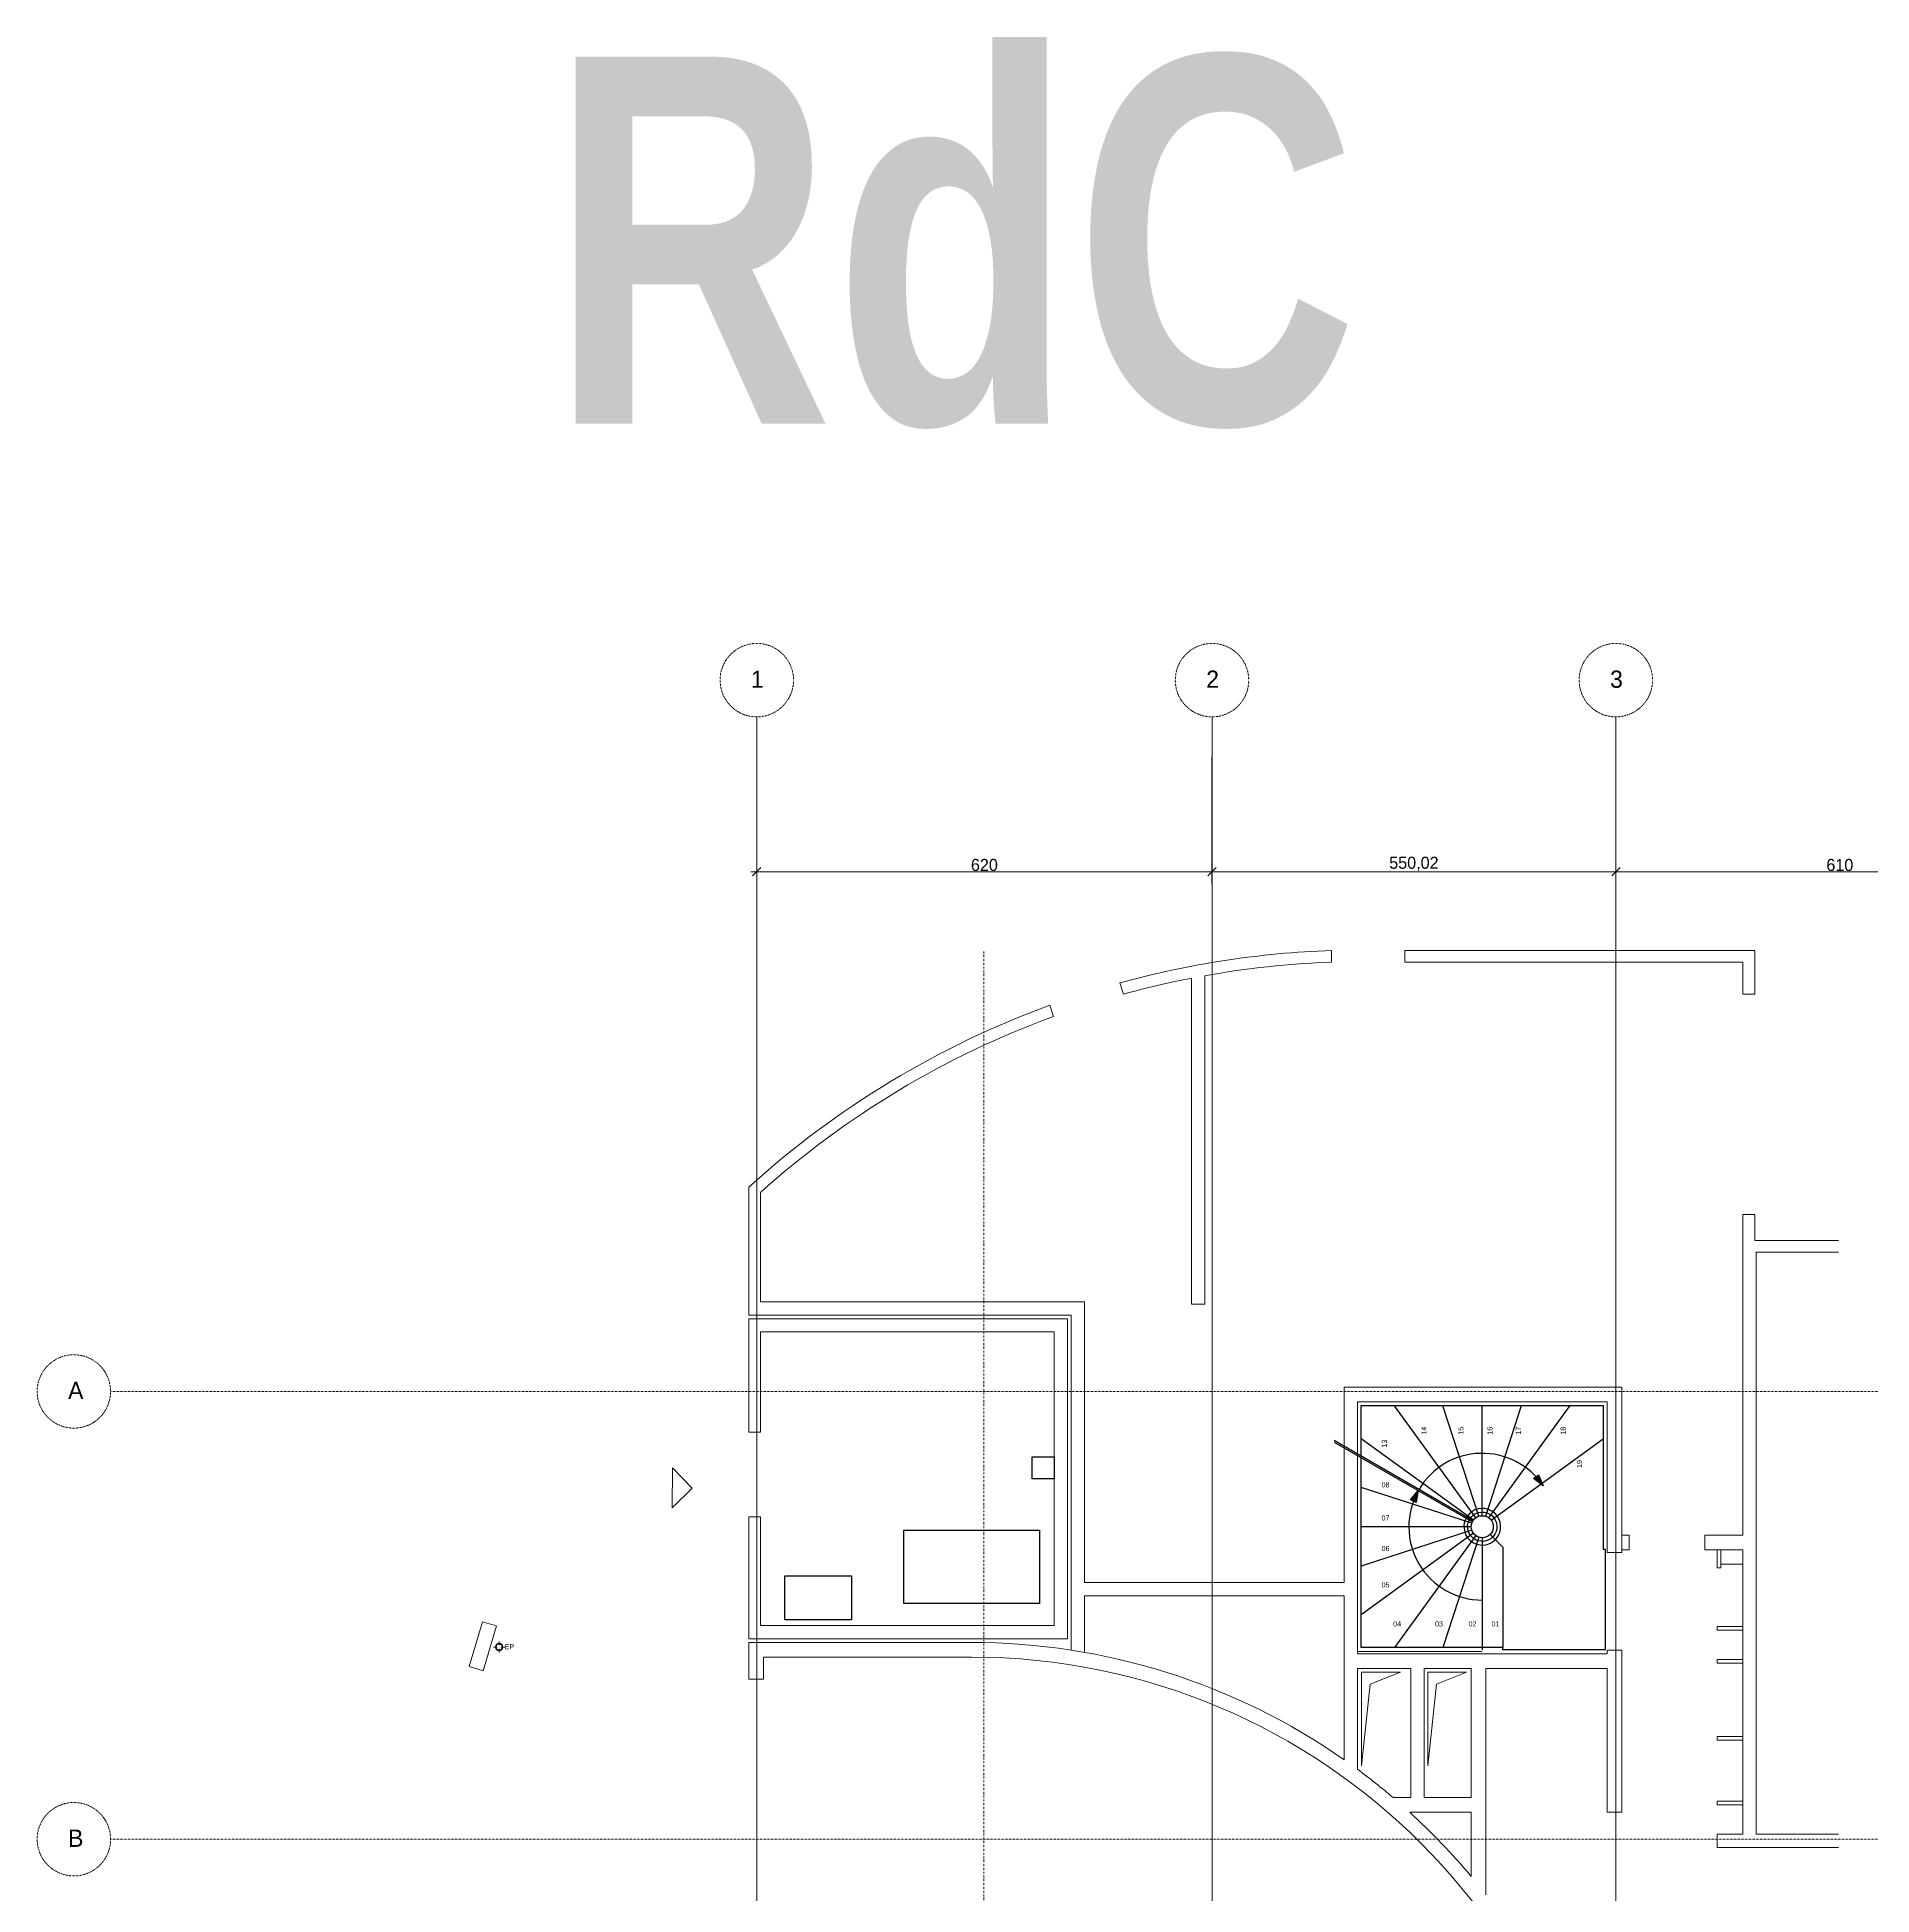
# Model space of a CAD drawing. Header units: millimetres. Extents: x -26249 to 60250, y -21218 to 23336.
# Drawn here: x -25915 to -23416, y 20805 to 23336 of the extents above; entities that cross this region are included whole.
import ezdxf
from ezdxf.enums import TextEntityAlignment as Align

# ---------------------------------------------------------------- set-up
doc = ezdxf.new("R2010")
doc.units = ezdxf.units.MM
for name, pattern in [('AXES', [50.8, 31.75, -6.35, 6.35, -6.35]), ('Style de ligne -1', [0.41664, 0.20828, -0.20836]), ('Style de ligne -6', [1.04164, 0.625, -0.20828, 0.06943, -0.13893]), ('TIRETPTX2', [50.8, 25.4, -12.7, 0, -12.7]), ('VW-01', [0.41656, 0.20828, -0.20828])]:
    doc.linetypes.add(name, pattern=pattern)
doc.layers.add('01_linteaux', color=2, linetype='Continuous')
doc.layers.add('01_texte', color=230, linetype='Continuous')
for name, color, linetype, lineweight in [('01_murs_coup', 5, 'Continuous', 60), ('01_résv', 32, 'Continuous', 9), ('01_tram_axes', 10, 'AXES', 9), ('B Général', 7, 'Continuous', 5), ('C ANNOTATIONS-cotation', 7, 'Continuous', 5), ('C ANNOTATIONS-prestations', 7, 'Continuous', 5)]:
    doc.layers.add(name, color=color, linetype=linetype, lineweight=lineweight)
doc.layers.add('C ANNOTATIONS-axes horizontaux', color=1, linetype='Style de ligne -1', lineweight=13, true_color=0xff0000)
doc.styles.add('Arial', font='arial.ttf')
doc.styles.add('Eurostile', font='')
doc.styles.add('impact', font='impact.ttf')
doc.styles.get('Eurostile').set_extended_font_data('Eurostile')
doc.dimstyles.new('Arch', dxfattribs={"dimtxt": 20.229601, "dimasz": 11.224121, "dimexe": 15.875, "dimexo": 7.9375, "dimgap": 7.9375, "dimtad": 1, "dimdec": 1, "dimtxsty": 'Arial', "dimblk": 'VW_SLASH-1', "dimblk1": 'VW_SLASH-1', "dimblk2": 'VW_SLASH-1', "dimcen": 0, "dimdle": 7.9375, "dimazin": 0, "dimtfac": 1, "dimtdec": 1, "dimtix": 1, "dimtmove": 0, "dimatfit": 0, "dimldrblk": 'VW_FILLEDARROW-1', "dimfxl": 1, "dimfrac": 2, "dimtolj": 1, "dimarcsym": 0})

# ---------------------------------------------------------------- blocks, each defined once
blk = doc.blocks.new('EP')
at = {"layer": 'B Général', "color": 7, "linetype": 'Continuous', "lineweight": 5}
for p, q in [((-7.5, 0), (-2.5, 0)), ((0, 7.5), (0, 2.5)), ((7.5, 0), (2.5, 0)), ((0, -7.5), (0, -2.5))]:
    blk.add_line(p, q, dxfattribs=at)
at = {"layer": 'B Général', "color": 7, "linetype": 'Continuous', "lineweight": 5, "flags": 128}
for points in [[(-5, 0, -1), (5, 0, -1)], [(-4.3, 0, -1), (4.3, 0, -1)]]:
    blk.add_lwpolyline(points, format="xyb", close=True, dxfattribs=at)
at = {"layer": 'C ANNOTATIONS-prestations', "insert": (7.5, 4), "char_height": 7.05, "attachment_point": 1, "line_spacing_factor": 0.895453, "style": 'Eurostile'}
blk.add_mtext('EP', dxfattribs=at)
blk = doc.blocks.new('VW_SLASH-1')
at = {"color": 0, "linetype": 'ByBlock', "lineweight": -2}
blk.add_line((0.71, 0), (-1, 0), dxfattribs=at)
at = {"color": 0, "linetype": 'Continuous', "lineweight": 20, "flags": 128}
blk.add_lwpolyline([(0.5, 0.5), (-0.5, -0.5)], dxfattribs=at)
blk = doc.blocks.new('*D5')
at = {"layer": 'C ANNOTATIONS-cotation', "color": 0, "linetype": 'Continuous', "lineweight": -2, "transparency": 16777216}
for p, q in [((-3204.9, 1306.6), (-3204.9, 1134.1)), ((-3824.9, 1256.4), (-3824.9, 1134.1)), ((-3216.1, 1150), (-3813.6, 1150))]:
    blk.add_line(p, q, dxfattribs=at)
at = {"layer": 'Defpoints', "color": 0, "transparency": 16777216}
for p in [(-3204.9, 1314.5), (-3824.9, 1264.4), (-3824.9, 1150)]:
    blk.add_point(p, dxfattribs=at)
at = {"layer": 'C ANNOTATIONS-cotation', "color": 0, "lineweight": -2, "transparency": 16777216, "xscale": 11.22412109375, "yscale": 11.22412109375, "zscale": 11.22412109375, "rotation": 180}
blk.add_blockref('VW_SLASH-1', (-3824.9, 1150), dxfattribs=at)
at = {"layer": 'C ANNOTATIONS-cotation', "color": 0, "lineweight": -2, "transparency": 16777216, "xscale": 11.22412109375, "yscale": 11.22412109375, "zscale": 11.22412109375}
blk.add_blockref('VW_SLASH-1', (-3204.9, 1150), dxfattribs=at)
at = {"layer": 'C ANNOTATIONS-cotation', "color": 0, "lineweight": 5, "transparency": 16777216, "insert": (-3514.9, 1159.2), "char_height": 16.45, "attachment_point": 5, "style": 'Eurostile'}
blk.add_mtext('\\A1;620', dxfattribs=at)
blk = doc.blocks.new('VW_FILLEDARROW-1')
at = {"linetype": 'Continuous', "lineweight": 0}
blk.add_hatch(color=0, dxfattribs=at).paths.add_polyline_path([(-1.41, 0.38), (0, 0), (-1.41, -0.38)])
at = {"color": 0, "linetype": 'Continuous', "lineweight": 5, "flags": 128}
blk.add_lwpolyline([(-1.41, 0.38), (0, 0), (-1.41, -0.38)], close=True, dxfattribs=at)
blk = doc.blocks.new('*D6')
at = {"layer": 'C ANNOTATIONS-cotation', "color": 0, "linetype": 'Continuous', "lineweight": -2, "transparency": 16777216}
for p, q in [((-3204.9, 1306.6), (-3204.9, 1134.1)), ((-2654.8, 1220.7), (-2654.8, 1134.1)), ((-2666.1, 1150), (-3193.6, 1150))]:
    blk.add_line(p, q, dxfattribs=at)
at = {"layer": 'Defpoints', "color": 0, "transparency": 16777216}
for p in [(-3204.9, 1314.5), (-2654.8, 1228.7), (-3204.9, 1150)]:
    blk.add_point(p, dxfattribs=at)
at = {"layer": 'C ANNOTATIONS-cotation', "color": 0, "lineweight": -2, "transparency": 16777216, "xscale": 11.22412109375, "yscale": 11.22412109375, "zscale": 11.22412109375, "rotation": 180}
blk.add_blockref('VW_SLASH-1', (-3204.9, 1150), dxfattribs=at)
at = {"layer": 'C ANNOTATIONS-cotation', "color": 0, "lineweight": -2, "transparency": 16777216, "xscale": 11.22412109375, "yscale": 11.22412109375, "zscale": 11.22412109375}
blk.add_blockref('VW_SLASH-1', (-2654.8, 1150), dxfattribs=at)
at = {"layer": 'C ANNOTATIONS-cotation', "color": 0, "lineweight": 5, "transparency": 16777216, "insert": (-2929.9, 1160.8), "char_height": 16.45, "attachment_point": 5, "style": 'Eurostile'}
blk.add_mtext('\\A1;550,02', dxfattribs=at)
blk = doc.blocks.new('*D7')
at = {"layer": 'C ANNOTATIONS-cotation', "color": 0, "linetype": 'Continuous', "lineweight": -2, "transparency": 16777216}
for p, q in [((-2654.8, 1220.7), (-2654.8, 1134.1)), ((-2044.8, 1238.4), (-2044.8, 1134.1)), ((-2056.1, 1150), (-2643.6, 1150))]:
    blk.add_line(p, q, dxfattribs=at)
at = {"layer": 'Defpoints', "color": 0, "transparency": 16777216}
for p in [(-2044.8, 1246.3), (-2654.8, 1228.7), (-2654.8, 1150)]:
    blk.add_point(p, dxfattribs=at)
at = {"layer": 'C ANNOTATIONS-cotation', "color": 0, "lineweight": -2, "transparency": 16777216, "xscale": 11.22412109375, "yscale": 11.22412109375, "zscale": 11.22412109375, "rotation": 180}
blk.add_blockref('VW_SLASH-1', (-2654.8, 1150), dxfattribs=at)
at = {"layer": 'C ANNOTATIONS-cotation', "color": 0, "lineweight": -2, "transparency": 16777216, "xscale": 11.22412109375, "yscale": 11.22412109375, "zscale": 11.22412109375}
blk.add_blockref('VW_SLASH-1', (-2044.8, 1150), dxfattribs=at)
at = {"layer": 'C ANNOTATIONS-cotation', "color": 0, "lineweight": 5, "transparency": 16777216, "insert": (-2349.8, 1159.2), "char_height": 16.45, "attachment_point": 5, "style": 'Eurostile'}
blk.add_mtext('\\A1;610', dxfattribs=at)
blk = doc.blocks.new('axes 2')
at = {"layer": 'B Général', "color": 1, "linetype": 'Style de ligne -6', "lineweight": 13}
for p, q in [((-3824.862, -1173.254), (-3824.862, 1361.746)), ((-3204.865, -1173.889), (-3204.865, 1361.111)), ((-2654.848, -1173.93), (-2654.848, 1361.07))]:
    blk.add_line(p, q, dxfattribs=at)
at = {"layer": 'B Général', "color": 1, "linetype": 'VW-01', "lineweight": 13}
for centre in [(-3824.862, 1411.07), (-3204.865, 1411.07), (-2654.848, 1411.07)]:
    blk.add_circle(centre, 50, dxfattribs=at)
at = {"layer": 'C ANNOTATIONS-axes horizontaux', "color": 5, "true_color": 0x0000ff}
for p, q in [((4705, 442.07), (-4705, 442.07)), ((4705, -167.93), (-4705, -167.93))]:
    blk.add_line(p, q, dxfattribs=at)
for centre in [(-4755, 442.07), (-4755, -167.93)]:
    blk.add_circle(centre, 50, dxfattribs=at)
at = {"layer": 'B Général', "color": 7, "char_height": 23.496, "attachment_point": 1, "line_spacing_factor": 0.895453, "style": 'Eurostile'}
for s, insert in [('1', (-3832.781, 1424.159)), ('2', (-3212.783, 1424.159)), ('3', (-2662.766, 1424.159))]:
    blk.add_mtext(s, dxfattribs=dict(at, insert=insert))
at = {"layer": 'C ANNOTATIONS-axes horizontaux', "color": 5, "true_color": 0x0000ff, "char_height": 23.496, "attachment_point": 1, "line_spacing_factor": 0.895453, "style": 'Eurostile'}
for s, insert in [('A', (-4762.919, 455.159)), ('B', (-4762.919, -154.841))]:
    blk.add_mtext(s, dxfattribs=dict(at, insert=insert))
at = {"layer": 'C ANNOTATIONS-cotation', "color": 7, "linetype": 'Continuous', "lineweight": 5}
for base, p1, p2, picture, middle in [((-3824.862, 1150), (-3204.865, 1314.533), (-3824.862, 1264.38), '*D5', (-3514.863, 1159.223)), ((-3204.865, 1150), (-2654.848, 1228.681), (-3204.865, 1314.533), '*D6', (-2929.856, 1160.79)), ((-2654.848, 1150), (-2044.848, 1246.306), (-2654.848, 1228.681), '*D7', (-2349.848, 1159.223))]:
    dim = blk.add_linear_dim(base=base, p1=p1, p2=p2, dimstyle='Arch', override={"dimtxt": 16.446886, "dimgap": 1, "dimdec": 2, "dimpost": '<>', "dimtxsty": 'Eurostile', "dimtmove": 2}, dxfattribs=at)
    dim.commit()
    dim.dimension.update_dxf_attribs({"geometry": picture, "text_midpoint": middle})

msp = doc.modelspace()

# ---------------------------------------------------------------- hatches: boundary and pattern name
at = {"layer": '01_linteaux', "linetype": 'Continuous'}
for points in [[(-23870.208, 21377.366), (-23863.786, 21362.238), (-23876.912, 21372.129)], [(-24044.546, 21343.148), (-24033.981, 21355.738), (-24036.835, 21339.552)]]:
    msp.add_hatch(color=256, dxfattribs=at).paths.add_polyline_path(points)

# ---------------------------------------------------------------- linework, layer by layer
for p, q in [((-23955.7, 21318.741), (-24066.582, 21471.358)), ((-23951.518, 21320.872), (-24000.414, 21471.358)), ((-23946.883, 21321.606), (-23946.883, 21471.358)), ((-23942.248, 21320.872), (-23893.271, 21471.606)), ((-23938.066, 21318.741), (-23827.004, 21471.606)), ((-24148.741, 21424.304), (-23959.373, 21314.972)), ((-24148.741, 21421.994), (-23960.373, 21313.24)), ((-23959.018, 21315.423), (-24111.883, 21426.486)), ((-23934.748, 21315.423), (-23782.131, 21426.306)), ((-24559.897, 21401.965), (-24529.897, 21401.965)), ((-24559.897, 21371.965), (-24559.897, 21401.965)), ((-24529.897, 21401.965), (-24529.897, 21371.965)), ((-24529.897, 21371.965), (-24559.897, 21371.965)), ((-23961.149, 21311.241), (-24111.883, 21360.218)), ((-24734.897, 21301.932), (-24549.897, 21301.932)), ((-24734.897, 21202.111), (-24734.897, 21301.932)), ((-24549.897, 21301.932), (-24549.897, 21202.111)), ((-23961.883, 21306.606), (-24111.883, 21306.606)), ((-23961.149, 21301.971), (-24111.883, 21252.994)), ((-23959.018, 21297.789), (-24111.883, 21186.727)), ((-23955.7, 21294.471), (-24066.582, 21141.854)), ((-23951.518, 21292.34), (-24000.414, 21141.854)), ((-23946.883, 21291.606), (-23946.883, 21139.106)), ((-23936.279, 21296), (-23918.885, 21278.606)), ((-23918.883, 21278.606), (-23918.883, 21141.854)), ((-24896.897, 21239.742), (-24805.897, 21239.742)), ((-24896.897, 21179.742), (-24896.897, 21239.742)), ((-24805.897, 21239.742), (-24805.897, 21179.742)), ((-24549.897, 21202.111), (-24734.897, 21202.111)), ((-24805.897, 21179.742), (-24896.897, 21179.742))]:
    msp.add_line(p, q, dxfattribs=at)
at = {"layer": '01_linteaux', "linetype": 'Continuous', "flags": 128}
for points in [[(-23918.883, 21139.106), (-23918.883, 21141.854), (-24111.883, 21141.854), (-24111.883, 21471.606), (-23782.131, 21471.606), (-23782.131, 21275.953), (-23779.383, 21275.953), (-23779.383, 21139.106)], [(-23870.208, 21377.366), (-23863.786, 21362.238), (-23876.912, 21372.129)], [(-24044.546, 21343.148), (-24033.981, 21355.738), (-24036.835, 21339.552)]]:
    msp.add_lwpolyline(points, close=True, dxfattribs=at)
msp.add_lwpolyline([(-23969.016, 21318.23, 49.97999199), (-23968.016, 21319.962), (-23963.682, 21317.46, -39.97498436), (-23964.682, 21315.728)], format="xyb", close=True, dxfattribs=at)
at = {"layer": '01_linteaux', "linetype": 'Continuous'}
msp.add_circle((-23946.883, 21306.606), 15, dxfattribs=at)
for start, end in [(33.801396, 149.427033), (150.572967, 270)]:
    msp.add_arc((-23946.883, 21306.606), 100, start, end, dxfattribs=at)
at = {"layer": '01_murs_coup', "linetype": 'TIRETPTX2', "lineweight": 5, "ltscale": 0.1}
msp.add_line((-24625.897, 22090.217), (-24625.897, 19038.966), dxfattribs=at)
at = {"layer": '01_murs_coup', "linetype": 'Continuous', "lineweight": 5}
for p, q in [((-24152.326, 22091.598), (-24152.326, 22075.589)), ((-23575.806, 22091.593), (-24052.326, 22091.593)), ((-24052.326, 22091.593), (-24052.326, 22075.593)), ((-23591.806, 22075.593), (-24052.326, 22075.593)), ((-23591.806, 22075.593), (-23967.885, 22075.593)), ((-23591.806, 22031.995), (-23591.806, 22075.593)), ((-23591.806, 22031.995), (-23591.806, 22075.593)), ((-23575.806, 22031.995), (-23575.806, 22091.593)), ((-24440.417, 22047.442), (-24435.538, 22032.191)), ((-24342.883, 22053.902), (-24342.883, 21609.931)), ((-24324.883, 22057.252), (-24324.883, 21609.931)), ((-23575.806, 22031.995), (-23591.806, 22031.995)), ((-24535.662, 22016.973), (-24530.783, 22001.721)), ((-24945.897, 21769.064), (-24945.897, 21612.932)), ((-24945.897, 21769.064), (-24945.897, 21612.932)), ((-24929.897, 21761.95), (-24929.897, 21612.932)), ((-24929.897, 21761.95), (-24929.897, 21612.932)), ((-23575.806, 21731.995), (-23591.806, 21731.995)), ((-23591.806, 21731.995), (-23591.806, 21295.106)), ((-23575.806, 21696.627), (-23575.806, 21731.995)), ((-23461.513, 21696.627), (-23575.806, 21696.627)), ((-23461.513, 21680.627), (-23573.806, 21680.627)), ((-23573.806, 21680.627), (-23573.806, 20887.606)), ((-23573.806, 21680.627), (-23573.806, 20887.606)), ((-24945.897, 21594.932), (-24945.897, 21612.932)), ((-24929.897, 21612.932), (-24488.849, 21612.932)), ((-24929.897, 21612.932), (-24488.849, 21612.932)), ((-24488.849, 21612.932), (-24919.897, 21612.932)), ((-24488.849, 21612.932), (-24919.897, 21612.932)), ((-24488.849, 21230.655), (-24488.849, 21612.932)), ((-24488.849, 21230.655), (-24488.849, 21612.932)), ((-24488.849, 21612.932), (-24488.849, 21230.655)), ((-24488.849, 21612.932), (-24488.849, 21230.655)), ((-24506.849, 21594.932), (-24945.897, 21594.932)), ((-24506.849, 21594.932), (-24945.897, 21594.932)), ((-24945.897, 21589.932), (-24511.897, 21589.932)), ((-24945.897, 21589.932), (-24511.897, 21589.932)), ((-24945.897, 21589.932), (-24945.897, 21571.932)), ((-24511.897, 21589.932), (-24511.897, 21153.932)), ((-24511.897, 21589.932), (-24511.897, 21153.932)), ((-24506.849, 21138.588), (-24506.849, 21594.932)), ((-24506.849, 21138.588), (-24506.849, 21594.932)), ((-24342.883, 21609.931), (-24324.883, 21609.931)), ((-24945.897, 21571.932), (-24945.897, 21541.226)), ((-24945.897, 21571.932), (-24945.897, 21435.226)), ((-24929.897, 21571.932), (-24529.897, 21571.932)), ((-24929.897, 21571.932), (-24529.897, 21571.932)), ((-24929.897, 21571.932), (-24929.897, 21541.226)), ((-24929.897, 21571.932), (-24929.897, 21435.226)), ((-24529.897, 21571.932), (-24529.897, 21171.932)), ((-24529.897, 21571.932), (-24529.897, 21171.932)), ((-24134.883, 21496.606), (-23756.883, 21496.606)), ((-24134.883, 21230.655), (-24134.883, 21496.606)), ((-23756.883, 21271.408), (-23756.883, 21496.606)), ((-24116.883, 21133.606), (-24116.883, 21476.606)), ((-23776.883, 21271.408), (-23776.883, 21476.606)), ((-24929.897, 21435.226), (-24945.897, 21435.226)), ((-24929.897, 21320.226), (-24945.897, 21320.226)), ((-24945.897, 21320.226), (-24945.897, 21153.932)), ((-24929.897, 21320.226), (-24929.897, 21171.932)), ((-23643.606, 21295.106), (-23591.806, 21295.106)), ((-23643.606, 21275.106), (-23643.606, 21295.106)), ((-23756.883, 21271.408), (-23776.883, 21271.408)), ((-23643.606, 21275.106), (-23591.806, 21275.106)), ((-23591.806, 21275.106), (-23591.806, 20887.606)), ((-23591.806, 21275.106), (-23591.806, 20887.606)), ((-24488.849, 21230.655), (-24242.883, 21230.655)), ((-24488.849, 21230.655), (-24242.883, 21230.655)), ((-24488.849, 21230.655), (-24134.883, 21230.655)), ((-24488.849, 21230.655), (-24134.883, 21230.655)), ((-24488.849, 21212.655), (-24134.883, 21212.655)), ((-24488.849, 21212.655), (-24134.883, 21212.655)), ((-24488.849, 21135.521), (-24488.849, 21212.655)), ((-24488.849, 21135.521), (-24488.849, 21212.655)), ((-24134.883, 20989.073), (-24134.883, 21212.655)), ((-24134.883, 20989.073), (-24134.883, 21212.655)), ((-25308.445, 21177.248), (-25326.765, 21116.217)), ((-25308.445, 21177.248), (-25289.289, 21171.498)), ((-25289.289, 21171.498), (-25307.609, 21110.467)), ((-24529.897, 21171.932), (-24929.897, 21171.932)), ((-24511.897, 21153.932), (-24945.897, 21153.932)), ((-24642.381, 21148.932), (-24945.897, 21148.932)), ((-24945.897, 21148.932), (-24945.897, 21098.937)), ((-24945.897, 21148.932), (-24945.897, 21098.937)), ((-24116.883, 21133.606), (-23776.883, 21133.606)), ((-23776.883, 21133.606), (-23776.883, 21138.208)), ((-23756.883, 21138.208), (-23776.883, 21138.208)), ((-23776.883, 21133.606), (-23776.883, 21138.208)), ((-23756.883, 20917.606), (-23756.883, 21138.208)), ((-23756.883, 20917.606), (-23756.883, 21138.208)), ((-25326.765, 21116.217), (-25307.609, 21110.467)), ((-25326.765, 21116.217), (-25307.609, 21110.467)), ((-24642.381, 21128.932), (-24925.897, 21128.932)), ((-24925.897, 21128.932), (-24925.897, 21098.937)), ((-24925.897, 21128.932), (-24925.897, 21098.937)), ((-24116.883, 20976.146), (-24116.883, 21113.606)), ((-24116.883, 21113.606), (-24044.133, 21113.606)), ((-24116.883, 21113.606), (-24044.133, 21113.606)), ((-24044.133, 21113.606), (-24044.133, 20937.606)), ((-24026.133, 21113.606), (-24026.133, 20937.606)), ((-24026.133, 21113.606), (-23961.883, 21113.606)), ((-23961.883, 21113.606), (-23961.883, 20937.606)), ((-23961.883, 21113.606), (-23961.883, 20937.606)), ((-23941.883, 21113.606), (-23941.883, 20805.105)), ((-23941.883, 21113.606), (-23941.883, 20805.105)), ((-23941.883, 21113.606), (-23776.883, 21113.606)), ((-23941.883, 21113.606), (-23776.883, 21113.606)), ((-23776.883, 20917.606), (-23776.883, 21113.606)), ((-23776.883, 20917.606), (-23776.883, 21113.606)), ((-24945.897, 21098.937), (-24925.897, 21098.937)), ((-24068.275, 20937.606), (-24044.133, 20937.606)), ((-24026.133, 20937.606), (-23961.883, 20937.606)), ((-24026.133, 20937.606), (-23961.883, 20937.606)), ((-24045.586, 20917.606), (-23961.883, 20917.606)), ((-24045.586, 20917.606), (-23961.883, 20917.606)), ((-23961.883, 20917.606), (-23961.883, 20830.027)), ((-23961.883, 20917.606), (-23961.883, 20830.027)), ((-23756.883, 20917.606), (-23776.883, 20917.606)), ((-23626.806, 20887.606), (-23591.806, 20887.606)), ((-23626.806, 20887.606), (-23591.806, 20887.606)), ((-23626.806, 20869.606), (-23626.806, 20887.606)), ((-23573.806, 20887.606), (-23461.513, 20887.606)), ((-23573.806, 20887.606), (-23461.513, 20887.606)), ((-23626.806, 20869.606), (-23461.513, 20869.606)), ((-23626.806, 20869.606), (-23461.513, 20869.606))]:
    msp.add_line(p, q, dxfattribs=at)
at = {"layer": '01_murs_coup', "linetype": 'Continuous', "lineweight": 5, "flags": 128}
msp.add_lwpolyline([(-23946.883, 21136.606), (-24116.883, 21136.606), (-24116.883, 21476.606), (-23776.883, 21476.606), (-23776.883, 21275.393)], dxfattribs=at)
at = {"layer": '01_murs_coup', "linetype": 'Continuous', "lineweight": 5}
for centre, radius, start, end in [((-24109.089, 20847.624), 1244.726, 91.990657, 105.437405), ((-24109.089, 20847.624), 1228.726, 92.016589, 100.115006), ((-24109.089, 20847.624), 1228.726, 100.968768, 105.407411), ((-24109.089, 20847.624), 1244.726, 110.041727, 132.244567), ((-24109.089, 20847.624), 1228.726, 110.071722, 131.915331), ((-24642.381, 20263.437), 885.495, 55.031702, 90), ((-24642.381, 20263.437), 865.495, 0, 90), ((-24642.381, 20263.437), 885.495, 49.583104, 53.597734), ((-24642.381, 20263.437), 885.495, 39.781155, 47.625971)]:
    msp.add_arc(centre, radius, start, end, dxfattribs=at)
at = {"layer": '01_résv', "linetype": 'Continuous', "lineweight": 13}
for p, q in [((-23626.781, 21250.606), (-23626.779, 21275.106)), ((-23621.781, 21250.606), (-23621.779, 21275.106)), ((-23591.806, 21170.606), (-23626.806, 21170.606)), ((-23591.806, 21165.606), (-23626.806, 21165.606)), ((-23591.806, 21125.606), (-23626.806, 21125.606)), ((-23591.806, 21120.606), (-23626.806, 21120.606)), ((-23591.806, 21020.606), (-23626.806, 21020.606)), ((-23591.806, 21015.606), (-23626.806, 21015.606)), ((-23591.806, 20932.606), (-23626.806, 20932.606))]:
    msp.add_line(p, q, dxfattribs=at)
at = {"layer": '01_résv', "linetype": 'Continuous', "lineweight": 5}
for p, q in [((-23626.781, 21250.606), (-23626.779, 21275.106)), ((-23621.781, 21250.606), (-23621.779, 21275.106)), ((-23621.781, 21250.606), (-23626.781, 21250.606)), ((-23626.806, 21170.606), (-23626.806, 21165.606)), ((-23591.806, 21170.606), (-23626.806, 21170.606)), ((-23591.806, 21165.606), (-23626.806, 21165.606)), ((-23591.806, 21170.606), (-23591.806, 21165.606)), ((-23626.806, 21125.606), (-23626.806, 21120.606)), ((-23591.806, 21125.606), (-23626.806, 21125.606)), ((-23591.806, 21120.606), (-23626.806, 21120.606)), ((-23591.806, 21125.606), (-23591.806, 21120.606)), ((-23626.806, 21020.606), (-23626.806, 21015.606)), ((-23591.806, 21020.606), (-23626.806, 21020.606)), ((-23591.806, 21015.606), (-23626.806, 21015.606)), ((-23591.806, 21020.606), (-23591.806, 21015.606)), ((-23591.806, 20932.606), (-23626.806, 20932.606))]:
    msp.add_line(p, q, dxfattribs=at)
at = {"layer": '01_résv', "flags": 128}
msp.add_lwpolyline([(-23591.806, 21275.106), (-23591.806, 21255.606), (-23621.78, 21255.606), (-23621.78, 21275.106)], close=True, dxfattribs=at)
at = {"layer": 'B Général', "color": 7, "linetype": 'Continuous', "lineweight": 18}
for p, q in [((-23575.806, 22031.995), (-23575.806, 22091.593)), ((-23575.806, 21696.627), (-23575.806, 21731.995)), ((-23461.513, 21696.627), (-23575.806, 21696.627)), ((-24134.883, 21496.606), (-23756.883, 21496.606)), ((-24134.883, 21230.655), (-24134.883, 21496.606)), ((-23756.883, 21271.408), (-23756.883, 21496.606)), ((-24116.883, 21476.606), (-23776.883, 21476.606)), ((-24116.883, 21133.606), (-24116.883, 21476.606)), ((-23776.883, 21271.408), (-23776.883, 21476.606)), ((-23756.883, 21295.106), (-23746.806, 21295.106)), ((-23643.606, 21295.106), (-23591.806, 21295.106)), ((-23756.883, 21275.106), (-23746.806, 21275.106)), ((-23643.606, 21275.106), (-23591.806, 21275.106)), ((-24529.897, 21171.932), (-24929.897, 21171.932)), ((-24511.897, 21153.932), (-24945.897, 21153.932)), ((-24116.883, 21133.606), (-23776.883, 21133.606)), ((-24116.883, 20976.146), (-24116.883, 21113.606)), ((-24026.133, 21113.606), (-23961.883, 21113.606)), ((-24068.275, 20937.606), (-24044.133, 20937.606))]:
    msp.add_line(p, q, dxfattribs=at)
at = {"layer": 'B Général', "color": 7, "linetype": 'Continuous', "lineweight": 5}
for p, q in [((-24134.883, 21279.655), (-24134.883, 21496.606)), ((-24134.883, 21496.606), (-23756.883, 21496.606)), ((-24134.883, 21496.606), (-23756.883, 21496.606)), ((-23756.883, 21496.606), (-23756.883, 21295.106)), ((-24116.883, 21476.606), (-23776.883, 21476.606)), ((-23756.883, 21295.106), (-23746.806, 21295.106)), ((-23746.806, 21275.106), (-23746.806, 21295.106)), ((-23756.883, 21275.106), (-23746.806, 21275.106)), ((-23626.806, 20932.606), (-23626.806, 20927.606)), ((-23591.806, 20932.606), (-23591.806, 20927.606)), ((-23591.806, 20927.606), (-23626.806, 20927.606))]:
    msp.add_line(p, q, dxfattribs=at)
at = {"layer": 'B Général', "color": 7, "linetype": 'Continuous', "lineweight": 13}
for p, q in [((-24134.883, 21279.655), (-24134.883, 21496.606)), ((-23756.883, 21496.606), (-23756.883, 21295.106)), ((-23591.806, 20927.606), (-23626.806, 20927.606))]:
    msp.add_line(p, q, dxfattribs=at)
at = {"layer": 'B Général', "color": 7, "linetype": 'Continuous', "lineweight": 5, "flags": 128}
for points in [[(-25022.848, 21359.2), (-25049.922, 21386.675), (-25050.322, 21332.126)], [(-24099.653, 21091.995), (-24058.383, 21108.606), (-24111.348, 21108.606), (-24111.348, 20980.803)], [(-24009.438, 21091.995), (-23968.168, 21108.606), (-24021.133, 21108.606), (-24021.133, 20980.803)]]:
    msp.add_lwpolyline(points, close=True, dxfattribs=at)

# ---------------------------------------------------------------- block references
at = {"layer": '01_tram_axes'}
msp.add_blockref('axes 2', (-21110.084, 21048.827), dxfattribs=at)
at = {"layer": 'B Général', "color": 7}
msp.add_blockref('EP', (-25285.848, 21142.717), dxfattribs=at)

# ---------------------------------------------------------------- texts
at = {"layer": '01_linteaux', "linetype": 'Continuous', "char_height": 7.0487, "attachment_point": 2, "line_spacing_factor": 0.895453, "style": 'Eurostile'}
for s, insert, rotation in [('14', (-24029.921, 21437.394), 90), ('15', (-23979.608, 21437.394), 90), ('16', (-23939.974, 21437.396), 90), ('17', (-23901.223, 21437.394), 89.999996), ('18', (-23840.327, 21437.391), 89.999996), ('13', (-24083.691, 21419.724), 90), ('19', (-23818.034, 21391.995), 89.999996), ('08', (-24078.648, 21367.165), 0), ('07', (-24078.648, 21322.129), 0), ('06', (-24078.648, 21280.393), 0), ('05', (-24078.648, 21230.945), 0), ('04', (-24062.843, 21177.8), 0), ('03', (-24005.878, 21177.8), 0), ('02', (-23960.183, 21177.8), 0), ('01', (-23928.848, 21177.8), 0)]:
    msp.add_mtext(s, dxfattribs=dict(at, insert=insert, rotation=rotation))
at = {"layer": '01_texte', "style": 'impact'}
msp.add_text('RdC', height=500, rotation=0, dxfattribs=at).set_placement((-24666.709, 22659.234), align=Align.BOTTOM_CENTER)

doc.saveas('drawing.dxf')
